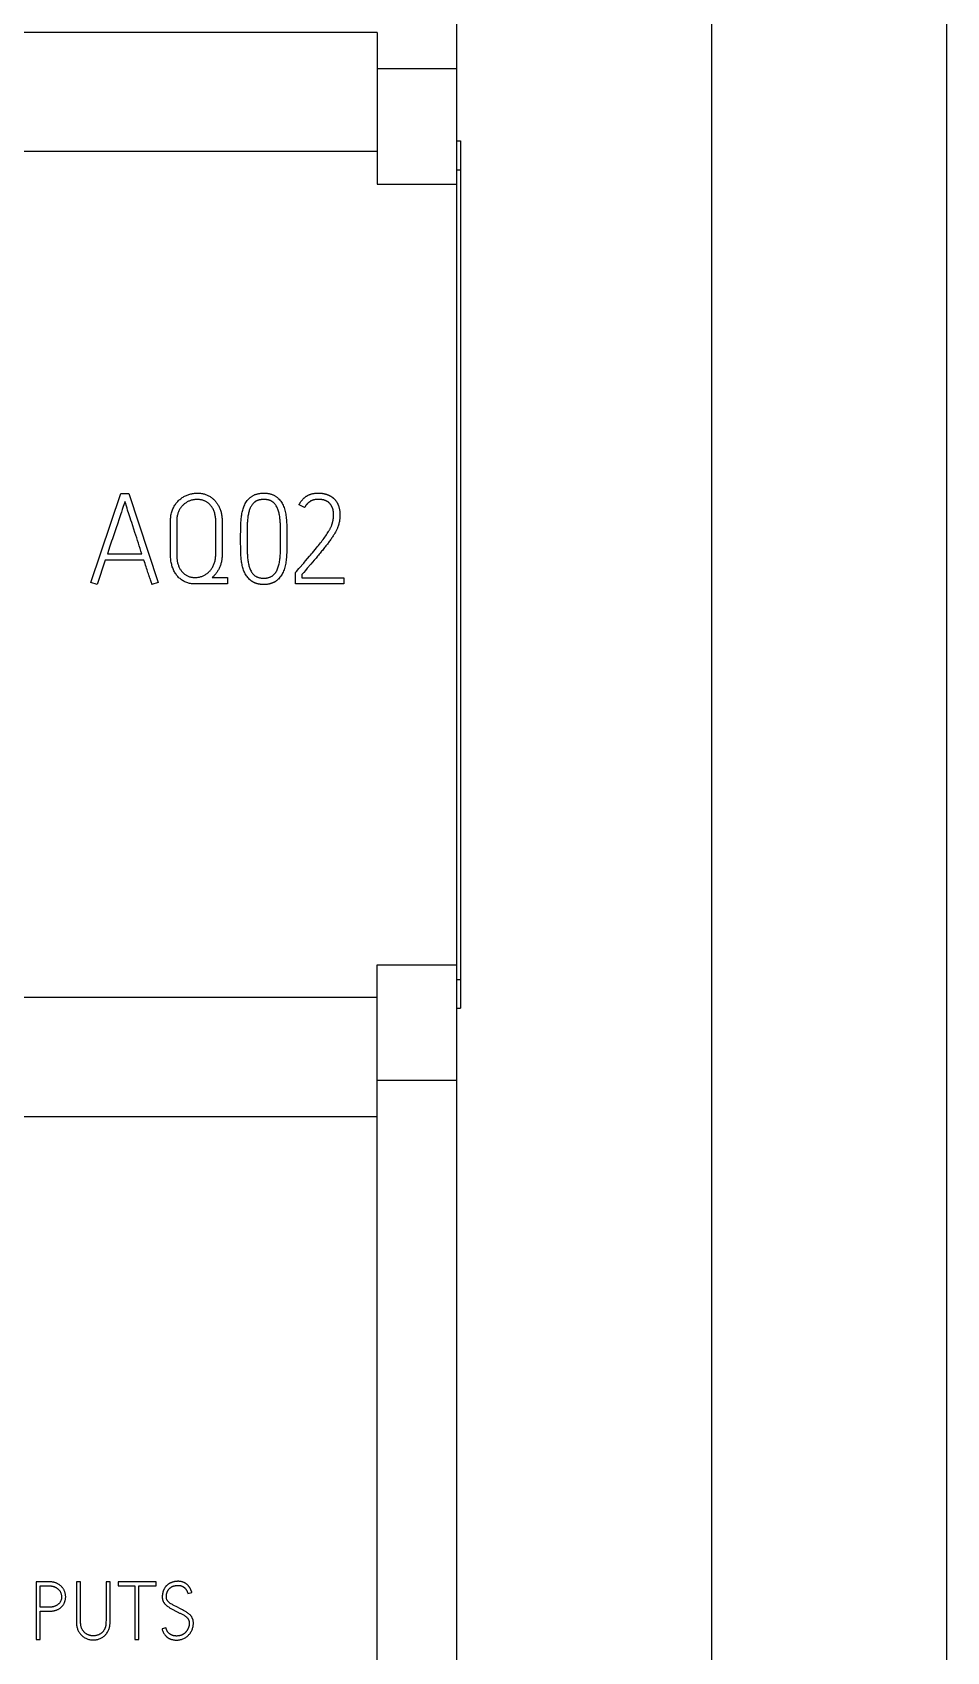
# Model space of a CAD drawing. Header units: inches. Extents: x 9000 to 22395, y 8106 to 17135.
# Drawn here: x 10574.7 to 10630.9, y 8339.9 to 8439.4 of the extents above; entities that cross this region are included whole.
import ezdxf

# ---------------------------------------------------------------- set-up
doc = ezdxf.new("R2010")
doc.units = ezdxf.units.IN
doc.header["$MEASUREMENT"] = 0
doc.layers.add('20000_FRONT_O', color=7, linetype='Continuous')
doc.layers.add('20500_FRONT_O_LABELING', color=7, linetype='Continuous')

msp = doc.modelspace()

# ---------------------------------------------------------------- linework, layer by layer
for p, q in [((10630.894, 8637.483), (10630.894, 8105.624)), ((10616.429, 8628.529), (10616.429, 8114.578))]:
    msp.add_line(p, q)
at = {"layer": '20000_FRONT_O', "linetype": 'Continuous'}
for p, q in [((10600.76, 8294.993), (10600.76, 8517.173)), ((10595.872, 8439.41), (10505.667, 8439.41)), ((10595.872, 8439.41), (10595.872, 8430.078)), ((10595.872, 8437.188), (10600.76, 8437.188)), ((10600.76, 8432.745), (10600.995, 8432.745)), ((10600.995, 8432.745), (10600.995, 8379.421)), ((10595.872, 8432.086), (10505.667, 8432.086)), ((10600.76, 8430.97), (10600.995, 8430.97)), ((10595.872, 8430.078), (10600.76, 8430.078)), ((10600.76, 8294.993), (10600.76, 8409.993)), ((10595.872, 8372.756), (10595.872, 8382.087)), ((10595.872, 8382.087), (10600.76, 8382.087)), ((10600.76, 8381.196), (10600.995, 8381.196)), ((10595.872, 8380.079), (10505.667, 8380.079)), ((10600.76, 8379.421), (10600.995, 8379.421)), ((10600.76, 8374.978), (10595.872, 8374.978)), ((10505.667, 8372.756), (10595.872, 8372.756)), ((10595.872, 8298.787), (10595.872, 8372.755))]:
    msp.add_line(p, q, dxfattribs=at)
at = {"layer": '20500_FRONT_O_LABELING', "linetype": 'Continuous'}
for p, q in [((10578.265, 8405.588), (10580.105, 8411.066)), ((10580.105, 8411.066), (10580.599, 8411.066)), ((10580.319, 8410.472), (10580.251, 8410.265)), ((10580.353, 8410.573), (10580.319, 8410.472)), ((10580.381, 8410.485), (10580.353, 8410.573)), ((10580.443, 8410.291), (10580.381, 8410.485)), ((10580.599, 8411.066), (10582.394, 8405.588)), ((10591.407, 8410.195), (10591.061, 8410.372)), ((10579.975, 8409.442), (10579.906, 8409.241)), ((10580.018, 8409.57), (10579.975, 8409.442)), ((10580.06, 8409.692), (10580.018, 8409.57)), ((10580.099, 8409.809), (10580.06, 8409.692)), ((10580.136, 8409.921), (10580.099, 8409.809)), ((10580.189, 8410.078), (10580.136, 8409.921)), ((10580.251, 8410.265), (10580.189, 8410.078)), ((10580.595, 8409.816), (10580.521, 8410.047)), ((10580.635, 8409.691), (10580.595, 8409.816)), ((10580.677, 8409.56), (10580.635, 8409.691)), ((10580.721, 8409.423), (10580.677, 8409.56)), ((10580.768, 8409.28), (10580.721, 8409.423)), ((10579.686, 8408.59), (10579.581, 8408.28)), ((10579.786, 8408.888), (10579.686, 8408.59)), ((10579.906, 8409.241), (10579.786, 8408.888)), ((10580.968, 8408.67), (10580.768, 8409.28)), ((10583.542, 8409.302), (10583.542, 8407.275)), ((10579.426, 8407.816), (10579.274, 8407.36)), ((10579.274, 8407.36), (10581.393, 8407.36)), ((10579.143, 8406.967), (10578.635, 8405.465)), ((10581.524, 8406.967), (10579.143, 8406.967)), ((10581.557, 8406.86), (10581.524, 8406.967)), ((10581.59, 8406.757), (10581.557, 8406.86)), ((10581.622, 8406.656), (10581.59, 8406.757)), ((10581.653, 8406.558), (10581.622, 8406.656)), ((10581.683, 8406.463), (10581.653, 8406.558)), ((10581.713, 8406.371), (10581.683, 8406.463)), ((10581.743, 8406.282), (10581.713, 8406.371)), ((10590.898, 8406.267), (10591.054, 8406.445)), ((10591.054, 8406.445), (10591.078, 8406.473)), ((10591.078, 8406.473), (10591.128, 8406.531)), ((10591.128, 8406.531), (10591.29, 8406.718)), ((10591.582, 8407.058), (10591.704, 8407.201)), ((10578.635, 8405.465), (10578.265, 8405.588)), ((10581.771, 8406.197), (10581.743, 8406.282)), ((10581.798, 8406.116), (10581.771, 8406.197)), ((10581.824, 8406.039), (10581.798, 8406.116)), ((10581.918, 8405.766), (10581.896, 8405.831)), ((10581.94, 8405.703), (10581.918, 8405.766)), ((10581.961, 8405.641), (10581.94, 8405.703)), ((10581.98, 8405.581), (10581.961, 8405.641)), ((10581.999, 8405.522), (10581.98, 8405.581)), ((10582.017, 8405.465), (10581.999, 8405.522)), ((10582.394, 8405.588), (10582.017, 8405.465)), ((10585.714, 8405.896), (10586.67, 8405.896)), ((10586.67, 8405.896), (10586.67, 8405.504)), ((10590.852, 8406.212), (10590.898, 8406.267)), ((10590.852, 8405.504), (10590.852, 8406.212)), ((10593.811, 8405.504), (10590.852, 8405.504)), ((10591.238, 8406.074), (10591.238, 8405.889)), ((10591.238, 8405.889), (10593.811, 8405.889)), ((10593.811, 8405.889), (10593.811, 8405.504)), ((10574.884, 8344.16), (10574.884, 8340.605)), ((10575.411, 8344.16), (10574.884, 8344.16)), ((10575.135, 8342.602), (10575.135, 8343.908)), ((10575.135, 8343.908), (10575.702, 8343.908)), ((10577.625, 8344.165), (10577.374, 8344.165)), ((10577.625, 8341.9), (10577.625, 8344.165)), ((10579.44, 8344.165), (10579.189, 8344.165)), ((10579.44, 8341.877), (10579.44, 8344.165)), ((10579.943, 8344.155), (10579.943, 8343.903)), ((10582.265, 8344.155), (10579.943, 8344.155)), ((10579.943, 8343.903), (10580.958, 8343.903)), ((10580.958, 8343.903), (10580.958, 8340.605)), ((10581.209, 8340.605), (10581.209, 8343.903)), ((10581.209, 8343.903), (10582.265, 8343.903)), ((10582.265, 8343.903), (10582.265, 8344.155)), ((10584.227, 8343.44), (10584.469, 8343.509)), ((10575.465, 8342.602), (10575.135, 8342.602)), ((10575.135, 8340.605), (10575.135, 8342.351)), ((10575.135, 8342.351), (10575.694, 8342.351)), ((10583.722, 8342.522), (10583.587, 8342.593)), ((10582.876, 8341.329), (10582.635, 8341.261)), ((10574.884, 8340.605), (10575.135, 8340.605)), ((10580.958, 8340.605), (10581.209, 8340.605))]:
    msp.add_line(p, q, dxfattribs=at)
for points in [[(10583.157, 8407.275), (10583.157, 8409.288), (10583.158, 8409.442), (10583.161, 8409.518), (10583.167, 8409.591), (10583.175, 8409.663), (10583.186, 8409.734), (10583.199, 8409.802), (10583.215, 8409.869), (10583.233, 8409.935), (10583.253, 8409.998), (10583.277, 8410.06), (10583.302, 8410.12), (10583.33, 8410.179), (10583.359, 8410.235), (10583.389, 8410.29), (10583.422, 8410.343), (10583.456, 8410.394), (10583.491, 8410.443), (10583.528, 8410.491), (10583.567, 8410.537), (10583.607, 8410.581), (10583.649, 8410.623), (10583.692, 8410.664), (10583.737, 8410.702), (10583.783, 8410.739), (10583.829, 8410.774), (10583.877, 8410.808), (10583.925, 8410.839), (10583.975, 8410.869), (10584.026, 8410.896), (10584.077, 8410.922), (10584.13, 8410.947), (10584.184, 8410.969), (10584.238, 8410.99), (10584.293, 8411.008), (10584.348, 8411.025), (10584.403, 8411.04), (10584.458, 8411.053), (10584.513, 8411.063), (10584.569, 8411.072), (10584.624, 8411.079), (10584.68, 8411.084), (10584.736, 8411.088), (10584.792, 8411.089), (10584.848, 8411.088), (10584.903, 8411.085), (10584.957, 8411.081), (10585.011, 8411.075), (10585.064, 8411.067), (10585.116, 8411.058), (10585.167, 8411.047), (10585.217, 8411.034), (10585.267, 8411.019), (10585.315, 8411.002), (10585.363, 8410.984), (10585.41, 8410.964), (10585.457, 8410.943), (10585.502, 8410.92), (10585.546, 8410.895), (10585.589, 8410.87), (10585.631, 8410.843), (10585.672, 8410.814), (10585.712, 8410.784), (10585.751, 8410.753), (10585.789, 8410.72), (10585.826, 8410.686), (10585.861, 8410.651), (10585.896, 8410.614), (10585.929, 8410.576), (10585.961, 8410.537), (10585.992, 8410.497), (10586.022, 8410.455), (10586.05, 8410.413), (10586.077, 8410.369), (10586.103, 8410.324), (10586.128, 8410.278), (10586.151, 8410.231), (10586.173, 8410.183), (10586.194, 8410.133), (10586.213, 8410.082), (10586.231, 8410.03), (10586.248, 8409.978), (10586.263, 8409.924), (10586.277, 8409.869), (10586.289, 8409.813), (10586.299, 8409.757), (10586.308, 8409.699), (10586.316, 8409.641), (10586.322, 8409.582), (10586.326, 8409.521), (10586.329, 8409.46), (10586.33, 8409.398)], [(10585.626, 8410.33), (10585.6, 8410.359), (10585.573, 8410.387), (10585.546, 8410.413), (10585.517, 8410.439), (10585.487, 8410.463), (10585.457, 8410.487), (10585.426, 8410.509), (10585.394, 8410.53), (10585.361, 8410.55), (10585.327, 8410.569), (10585.292, 8410.587), (10585.257, 8410.603), (10585.22, 8410.619), (10585.183, 8410.633), (10585.145, 8410.645), (10585.107, 8410.656), (10585.068, 8410.666), (10585.029, 8410.675), (10584.988, 8410.682), (10584.948, 8410.687), (10584.906, 8410.691), (10584.864, 8410.694), (10584.822, 8410.696), (10584.779, 8410.696), (10584.736, 8410.694), (10584.693, 8410.692), (10584.65, 8410.687), (10584.607, 8410.681), (10584.564, 8410.674), (10584.522, 8410.666), (10584.479, 8410.655), (10584.437, 8410.644), (10584.394, 8410.631), (10584.352, 8410.616), (10584.31, 8410.6), (10584.269, 8410.583), (10584.229, 8410.564), (10584.189, 8410.544), (10584.151, 8410.522), (10584.113, 8410.499), (10584.077, 8410.475), (10584.041, 8410.449), (10584.006, 8410.422), (10583.971, 8410.394), (10583.938, 8410.364), (10583.906, 8410.333), (10583.874, 8410.3), (10583.844, 8410.266), (10583.815, 8410.231), (10583.788, 8410.194), (10583.761, 8410.155), (10583.736, 8410.115), (10583.712, 8410.074), (10583.689, 8410.032), (10583.668, 8409.988), (10583.647, 8409.943), (10583.629, 8409.896), (10583.612, 8409.849), (10583.597, 8409.8), (10583.583, 8409.75), (10583.572, 8409.698), (10583.562, 8409.645), (10583.555, 8409.591), (10583.549, 8409.536), (10583.544, 8409.479), (10583.542, 8409.421), (10583.542, 8409.302)], [(10587.69, 8410.303), (10587.721, 8410.373), (10587.755, 8410.441), (10587.793, 8410.506), (10587.834, 8410.569), (10587.879, 8410.63), (10587.927, 8410.688), (10587.979, 8410.743), (10588.006, 8410.77), (10588.034, 8410.796), (10588.062, 8410.82), (10588.092, 8410.844), (10588.122, 8410.866), (10588.152, 8410.888), (10588.184, 8410.908), (10588.216, 8410.927), (10588.249, 8410.945), (10588.283, 8410.962), (10588.317, 8410.978), (10588.352, 8410.993), (10588.388, 8411.007), (10588.425, 8411.019), (10588.462, 8411.031), (10588.5, 8411.042), (10588.539, 8411.051), (10588.579, 8411.059), (10588.619, 8411.067), (10588.66, 8411.073), (10588.702, 8411.078), (10588.744, 8411.082), (10588.787, 8411.086), (10588.831, 8411.088), (10588.921, 8411.089), (10588.966, 8411.087), (10589.009, 8411.085), (10589.052, 8411.082), (10589.095, 8411.078), (10589.136, 8411.072), (10589.177, 8411.066), (10589.217, 8411.058), (10589.257, 8411.049), (10589.295, 8411.04), (10589.333, 8411.029), (10589.37, 8411.017), (10589.407, 8411.004), (10589.443, 8410.99), (10589.478, 8410.975), (10589.512, 8410.959), (10589.545, 8410.942), (10589.578, 8410.924), (10589.61, 8410.905), (10589.642, 8410.884), (10589.672, 8410.863), (10589.702, 8410.84), (10589.731, 8410.817), (10589.76, 8410.792), (10589.787, 8410.766), (10589.84, 8410.712), (10589.89, 8410.656), (10589.936, 8410.597), (10589.979, 8410.535), (10590.018, 8410.471), (10590.054, 8410.405), (10590.086, 8410.337), (10590.115, 8410.266), (10590.142, 8410.193), (10590.166, 8410.119), (10590.188, 8410.042), (10590.208, 8409.964), (10590.226, 8409.883), (10590.241, 8409.8), (10590.254, 8409.716), (10590.266, 8409.629), (10590.276, 8409.54), (10590.285, 8409.45), (10590.292, 8409.358), (10590.298, 8409.264), (10590.302, 8409.168), (10590.305, 8409.07), (10590.307, 8408.97), (10590.308, 8408.869), (10590.31, 8408.767), (10590.311, 8408.662), (10590.312, 8408.557), (10590.312, 8408.45), (10590.313, 8408.341), (10590.313, 8408.231), (10590.313, 8408.122), (10590.312, 8408.015), (10590.312, 8407.909), (10590.311, 8407.805), (10590.309, 8407.703), (10590.308, 8407.602), (10590.306, 8407.503), (10590.303, 8407.406), (10590.299, 8407.31), (10590.293, 8407.216), (10590.286, 8407.124), (10590.277, 8407.033), (10590.267, 8406.944), (10590.254, 8406.857), (10590.24, 8406.772), (10590.224, 8406.689), (10590.206, 8406.608), (10590.186, 8406.529), (10590.163, 8406.452), (10590.138, 8406.378), (10590.111, 8406.305), (10590.082, 8406.234), (10590.05, 8406.166), (10590.014, 8406.1), (10589.976, 8406.036), (10589.934, 8405.974), (10589.889, 8405.915), (10589.841, 8405.858), (10589.789, 8405.804)], [(10588.263, 8410.473), (10588.228, 8410.435), (10588.195, 8410.397), (10588.164, 8410.356), (10588.135, 8410.314), (10588.108, 8410.27), (10588.083, 8410.224), (10588.059, 8410.177), (10588.038, 8410.127), (10588.019, 8410.076), (10588.001, 8410.023), (10587.985, 8409.969), (10587.969, 8409.912), (10587.955, 8409.854), (10587.943, 8409.794), (10587.931, 8409.733), (10587.921, 8409.669), (10587.912, 8409.604), (10587.904, 8409.538), (10587.897, 8409.47), (10587.891, 8409.401), (10587.885, 8409.33), (10587.88, 8409.259), (10587.877, 8409.186), (10587.874, 8409.111), (10587.871, 8409.036), (10587.87, 8408.959), (10587.868, 8408.881), (10587.867, 8408.801), (10587.866, 8408.72), (10587.865, 8408.638), (10587.864, 8408.555), (10587.863, 8408.47), (10587.863, 8408.384), (10587.863, 8408.209)], [(10588.037, 8406.452), (10588.059, 8406.394), (10588.083, 8406.34), (10588.111, 8406.287), (10588.141, 8406.237), (10588.173, 8406.189), (10588.208, 8406.144), (10588.245, 8406.101), (10588.285, 8406.06), (10588.306, 8406.041), (10588.328, 8406.023), (10588.351, 8406.006), (10588.375, 8405.99), (10588.4, 8405.974), (10588.425, 8405.96), (10588.451, 8405.947), (10588.478, 8405.934), (10588.506, 8405.923), (10588.535, 8405.912), (10588.565, 8405.902), (10588.595, 8405.894), (10588.627, 8405.886), (10588.659, 8405.879), (10588.692, 8405.873), (10588.726, 8405.868), (10588.76, 8405.864), (10588.796, 8405.861), (10588.832, 8405.859), (10588.869, 8405.858), (10588.907, 8405.858), (10588.945, 8405.859), (10588.981, 8405.861), (10589.017, 8405.863), (10589.052, 8405.867), (10589.086, 8405.872), (10589.12, 8405.878), (10589.152, 8405.884), (10589.184, 8405.892), (10589.214, 8405.901), (10589.244, 8405.91), (10589.273, 8405.921), (10589.302, 8405.932), (10589.329, 8405.945), (10589.356, 8405.958), (10589.381, 8405.973), (10589.406, 8405.988), (10589.43, 8406.005), (10589.453, 8406.022), (10589.476, 8406.04), (10589.497, 8406.059), (10589.518, 8406.08), (10589.557, 8406.122), (10589.594, 8406.167), (10589.628, 8406.215), (10589.661, 8406.265), (10589.69, 8406.317), (10589.717, 8406.372), (10589.742, 8406.429), (10589.764, 8406.489), (10589.785, 8406.55), (10589.804, 8406.614), (10589.822, 8406.68), (10589.837, 8406.747), (10589.852, 8406.817), (10589.864, 8406.888), (10589.875, 8406.962), (10589.885, 8407.037), (10589.894, 8407.114), (10589.901, 8407.193), (10589.907, 8407.273), (10589.913, 8407.355), (10589.917, 8407.439), (10589.919, 8407.524), (10589.921, 8407.61), (10589.923, 8407.698), (10589.924, 8407.787), (10589.926, 8407.877), (10589.927, 8407.968), (10589.927, 8408.06), (10589.928, 8408.153), (10589.928, 8408.247), (10589.928, 8408.342), (10589.928, 8408.435), (10589.927, 8408.527), (10589.927, 8408.618), (10589.926, 8408.707), (10589.925, 8408.794), (10589.923, 8408.88), (10589.921, 8408.965), (10589.919, 8409.048), (10589.916, 8409.129), (10589.912, 8409.209), (10589.908, 8409.287), (10589.902, 8409.364), (10589.896, 8409.439), (10589.889, 8409.513), (10589.881, 8409.586), (10589.872, 8409.656), (10589.861, 8409.725), (10589.849, 8409.792), (10589.835, 8409.857), (10589.819, 8409.919), (10589.801, 8409.98), (10589.782, 8410.038), (10589.762, 8410.095), (10589.739, 8410.149), (10589.715, 8410.201), (10589.688, 8410.252), (10589.66, 8410.3), (10589.63, 8410.346), (10589.598, 8410.39), (10589.563, 8410.432), (10589.527, 8410.473)], [(10589.527, 8410.473), (10589.517, 8410.483), (10589.506, 8410.493), (10589.496, 8410.502), (10589.485, 8410.512), (10589.474, 8410.521), (10589.462, 8410.53), (10589.451, 8410.539), (10589.439, 8410.547), (10589.427, 8410.555), (10589.415, 8410.563), (10589.403, 8410.571), (10589.39, 8410.579), (10589.377, 8410.586), (10589.364, 8410.593), (10589.351, 8410.6), (10589.338, 8410.607), (10589.325, 8410.613), (10589.311, 8410.619), (10589.297, 8410.625), (10589.283, 8410.631), (10589.269, 8410.636), (10589.254, 8410.641), (10589.24, 8410.646), (10589.225, 8410.651), (10589.21, 8410.655), (10589.194, 8410.66), (10589.179, 8410.664), (10589.163, 8410.667), (10589.147, 8410.671), (10589.131, 8410.674), (10589.115, 8410.677), (10589.099, 8410.68), (10589.082, 8410.683), (10589.065, 8410.685), (10589.048, 8410.687), (10589.031, 8410.689), (10589.014, 8410.691), (10588.996, 8410.692), (10588.979, 8410.694), (10588.961, 8410.694), (10588.942, 8410.695), (10588.924, 8410.696), (10588.906, 8410.696), (10588.887, 8410.696), (10588.868, 8410.696), (10588.85, 8410.695), (10588.832, 8410.695), (10588.814, 8410.694), (10588.796, 8410.693), (10588.779, 8410.691), (10588.761, 8410.69), (10588.744, 8410.688), (10588.727, 8410.686), (10588.711, 8410.684), (10588.694, 8410.681), (10588.678, 8410.678), (10588.662, 8410.675), (10588.646, 8410.672), (10588.63, 8410.669), (10588.615, 8410.665), (10588.6, 8410.662), (10588.584, 8410.657), (10588.57, 8410.653), (10588.555, 8410.649), (10588.54, 8410.644), (10588.526, 8410.639), (10588.512, 8410.634), (10588.498, 8410.628), (10588.485, 8410.623), (10588.471, 8410.617), (10588.458, 8410.611), (10588.445, 8410.604), (10588.432, 8410.598), (10588.419, 8410.591), (10588.407, 8410.584), (10588.395, 8410.577), (10588.383, 8410.569), (10588.371, 8410.562), (10588.359, 8410.554), (10588.348, 8410.546), (10588.337, 8410.537), (10588.325, 8410.529), (10588.315, 8410.52), (10588.304, 8410.511), (10588.294, 8410.502), (10588.283, 8410.492), (10588.273, 8410.482), (10588.263, 8410.473)], [(10591.061, 8410.372), (10591.076, 8410.401), (10591.092, 8410.43), (10591.108, 8410.458), (10591.124, 8410.485), (10591.141, 8410.512), (10591.158, 8410.538), (10591.175, 8410.564), (10591.193, 8410.589), (10591.211, 8410.613), (10591.23, 8410.637), (10591.249, 8410.66), (10591.268, 8410.683), (10591.288, 8410.705), (10591.308, 8410.726), (10591.329, 8410.747), (10591.35, 8410.767), (10591.371, 8410.787), (10591.393, 8410.805), (10591.415, 8410.824), (10591.437, 8410.841), (10591.46, 8410.858), (10591.483, 8410.875), (10591.507, 8410.891), (10591.531, 8410.906), (10591.556, 8410.921), (10591.58, 8410.935), (10591.606, 8410.948), (10591.631, 8410.961), (10591.657, 8410.973), (10591.683, 8410.985), (10591.71, 8410.996), (10591.737, 8411.006), (10591.765, 8411.016), (10591.793, 8411.025), (10591.821, 8411.033), (10591.85, 8411.041), (10591.879, 8411.049), (10591.908, 8411.055), (10591.938, 8411.061), (10591.968, 8411.067), (10591.999, 8411.072), (10592.03, 8411.076), (10592.061, 8411.08), (10592.093, 8411.083), (10592.125, 8411.085), (10592.158, 8411.087), (10592.191, 8411.088), (10592.224, 8411.089), (10592.257, 8411.089), (10592.29, 8411.088), (10592.323, 8411.087), (10592.355, 8411.086), (10592.386, 8411.084), (10592.417, 8411.081), (10592.447, 8411.078), (10592.476, 8411.075), (10592.505, 8411.071), (10592.534, 8411.066), (10592.562, 8411.061), (10592.589, 8411.056), (10592.616, 8411.05), (10592.642, 8411.044), (10592.667, 8411.037), (10592.693, 8411.03), (10592.717, 8411.023), (10592.742, 8411.015), (10592.766, 8411.008), (10592.789, 8411), (10592.812, 8410.991), (10592.834, 8410.983), (10592.856, 8410.974), (10592.878, 8410.965), (10592.899, 8410.956), (10592.92, 8410.947), (10592.94, 8410.937), (10592.96, 8410.927)], [(10593.018, 8410.372), (10593.006, 8410.387), (10592.995, 8410.402), (10592.983, 8410.417), (10592.971, 8410.431), (10592.958, 8410.445), (10592.945, 8410.458), (10592.932, 8410.472), (10592.918, 8410.484), (10592.904, 8410.497), (10592.89, 8410.509), (10592.875, 8410.521), (10592.861, 8410.532), (10592.845, 8410.543), (10592.83, 8410.553), (10592.814, 8410.564), (10592.798, 8410.574), (10592.781, 8410.583), (10592.764, 8410.592), (10592.747, 8410.601), (10592.729, 8410.609), (10592.712, 8410.618), (10592.693, 8410.625), (10592.675, 8410.633), (10592.656, 8410.64), (10592.637, 8410.646), (10592.617, 8410.653), (10592.597, 8410.658), (10592.577, 8410.664), (10592.557, 8410.669), (10592.536, 8410.674), (10592.515, 8410.678), (10592.493, 8410.683), (10592.472, 8410.686), (10592.449, 8410.69), (10592.427, 8410.693), (10592.404, 8410.695), (10592.381, 8410.698), (10592.358, 8410.7), (10592.334, 8410.701), (10592.31, 8410.702), (10592.285, 8410.703), (10592.261, 8410.704), (10592.236, 8410.704), (10592.211, 8410.704), (10592.186, 8410.703), (10592.161, 8410.701), (10592.137, 8410.7), (10592.114, 8410.697), (10592.09, 8410.694), (10592.067, 8410.691), (10592.044, 8410.687), (10592.021, 8410.683), (10591.999, 8410.678), (10591.977, 8410.673), (10591.955, 8410.667), (10591.934, 8410.661), (10591.913, 8410.654), (10591.892, 8410.647), (10591.871, 8410.639), (10591.851, 8410.631), (10591.831, 8410.622), (10591.812, 8410.612), (10591.792, 8410.603), (10591.773, 8410.592), (10591.755, 8410.582), (10591.736, 8410.57), (10591.718, 8410.558), (10591.7, 8410.546), (10591.683, 8410.533), (10591.666, 8410.52), (10591.649, 8410.506), (10591.632, 8410.492), (10591.616, 8410.477), (10591.6, 8410.462), (10591.584, 8410.446), (10591.569, 8410.43), (10591.554, 8410.413), (10591.539, 8410.396), (10591.524, 8410.378), (10591.51, 8410.359), (10591.496, 8410.341), (10591.483, 8410.321), (10591.469, 8410.302), (10591.456, 8410.281), (10591.444, 8410.26), (10591.431, 8410.239), (10591.419, 8410.217), (10591.407, 8410.195)], [(10592.96, 8410.927), (10592.971, 8410.921), (10592.982, 8410.916), (10592.993, 8410.91), (10593.004, 8410.904), (10593.014, 8410.898), (10593.025, 8410.891), (10593.035, 8410.885), (10593.045, 8410.879), (10593.055, 8410.872), (10593.065, 8410.866), (10593.074, 8410.86), (10593.084, 8410.853), (10593.093, 8410.846), (10593.102, 8410.84), (10593.112, 8410.833), (10593.12, 8410.826), (10593.129, 8410.819), (10593.138, 8410.812), (10593.147, 8410.805), (10593.155, 8410.798), (10593.163, 8410.791), (10593.171, 8410.784), (10593.179, 8410.777), (10593.187, 8410.769)], [(10593.079, 8409.132), (10593.086, 8409.151), (10593.092, 8409.171), (10593.099, 8409.192), (10593.105, 8409.212), (10593.111, 8409.233), (10593.117, 8409.254), (10593.123, 8409.276), (10593.129, 8409.297), (10593.134, 8409.32), (10593.139, 8409.342), (10593.144, 8409.365), (10593.149, 8409.388), (10593.154, 8409.412), (10593.159, 8409.436), (10593.163, 8409.46), (10593.167, 8409.484), (10593.17, 8409.508), (10593.173, 8409.532), (10593.176, 8409.557), (10593.179, 8409.581), (10593.181, 8409.606), (10593.183, 8409.631), (10593.184, 8409.656), (10593.186, 8409.681), (10593.186, 8409.706), (10593.187, 8409.731), (10593.187, 8409.756), (10593.187, 8409.781), (10593.186, 8409.806), (10593.185, 8409.831), (10593.184, 8409.856), (10593.182, 8409.88), (10593.18, 8409.905), (10593.177, 8409.929), (10593.174, 8409.954), (10593.17, 8409.978), (10593.166, 8410.002), (10593.161, 8410.026), (10593.157, 8410.049), (10593.151, 8410.073), (10593.145, 8410.096), (10593.139, 8410.12), (10593.132, 8410.142), (10593.124, 8410.165), (10593.116, 8410.187), (10593.108, 8410.209), (10593.098, 8410.23), (10593.089, 8410.251), (10593.078, 8410.272), (10593.067, 8410.293), (10593.056, 8410.313), (10593.044, 8410.333), (10593.031, 8410.353), (10593.018, 8410.372)], [(10593.187, 8410.769), (10593.211, 8410.746), (10593.234, 8410.722), (10593.256, 8410.699), (10593.276, 8410.676), (10593.296, 8410.653), (10593.314, 8410.63), (10593.332, 8410.608), (10593.348, 8410.585), (10593.363, 8410.562), (10593.378, 8410.539), (10593.393, 8410.516), (10593.406, 8410.493), (10593.42, 8410.469), (10593.432, 8410.445), (10593.444, 8410.42), (10593.456, 8410.396), (10593.466, 8410.371), (10593.477, 8410.346), (10593.486, 8410.32), (10593.495, 8410.295), (10593.504, 8410.269), (10593.512, 8410.243), (10593.519, 8410.217), (10593.526, 8410.19), (10593.532, 8410.164), (10593.538, 8410.137), (10593.544, 8410.11), (10593.549, 8410.083), (10593.554, 8410.057), (10593.558, 8410.03), (10593.562, 8410.003), (10593.566, 8409.976), (10593.569, 8409.949), (10593.572, 8409.923), (10593.574, 8409.896), (10593.576, 8409.869), (10593.577, 8409.842), (10593.579, 8409.815), (10593.579, 8409.788), (10593.58, 8409.761), (10593.579, 8409.707), (10593.578, 8409.653), (10593.575, 8409.6), (10593.571, 8409.546), (10593.565, 8409.493), (10593.559, 8409.44), (10593.551, 8409.388), (10593.541, 8409.336), (10593.531, 8409.284), (10593.519, 8409.234), (10593.513, 8409.21), (10593.507, 8409.185), (10593.501, 8409.161), (10593.494, 8409.137), (10593.487, 8409.114), (10593.48, 8409.091), (10593.473, 8409.068), (10593.465, 8409.045), (10593.457, 8409.023), (10593.449, 8409.001)], [(10580.521, 8410.047), (10580.483, 8410.167), (10580.443, 8410.291)], [(10585.938, 8407.418), (10585.938, 8409.371), (10585.937, 8409.435), (10585.934, 8409.499), (10585.929, 8409.561), (10585.922, 8409.623), (10585.913, 8409.683), (10585.903, 8409.741), (10585.89, 8409.799), (10585.875, 8409.855), (10585.858, 8409.91), (10585.839, 8409.963), (10585.818, 8410.015), (10585.796, 8410.065), (10585.772, 8410.114), (10585.746, 8410.16), (10585.719, 8410.205), (10585.689, 8410.249), (10585.659, 8410.29), (10585.626, 8410.33)], [(10586.33, 8409.398), (10586.33, 8407.391), (10586.33, 8407.266), (10586.328, 8407.205), (10586.324, 8407.145), (10586.319, 8407.086), (10586.313, 8407.028), (10586.305, 8406.971), (10586.296, 8406.915), (10586.285, 8406.86), (10586.273, 8406.806), (10586.26, 8406.753), (10586.244, 8406.702), (10586.228, 8406.651), (10586.21, 8406.601), (10586.191, 8406.553), (10586.17, 8406.505), (10586.147, 8406.459), (10586.124, 8406.414), (10586.1, 8406.369), (10586.075, 8406.326), (10586.05, 8406.284), (10586.023, 8406.243), (10585.996, 8406.204), (10585.968, 8406.165), (10585.939, 8406.127), (10585.909, 8406.091), (10585.879, 8406.056), (10585.847, 8406.022), (10585.815, 8405.989), (10585.782, 8405.957), (10585.749, 8405.926), (10585.714, 8405.896)], [(10587.47, 8408.212), (10587.47, 8408.403), (10587.47, 8408.498), (10587.471, 8408.591), (10587.472, 8408.683), (10587.473, 8408.773), (10587.474, 8408.863), (10587.475, 8408.951), (10587.477, 8409.038), (10587.479, 8409.124), (10587.483, 8409.209), (10587.487, 8409.292), (10587.492, 8409.374), (10587.499, 8409.455), (10587.507, 8409.534), (10587.517, 8409.611), (10587.527, 8409.687), (10587.539, 8409.762), (10587.553, 8409.835), (10587.568, 8409.906), (10587.584, 8409.976), (10587.602, 8410.045), (10587.622, 8410.112), (10587.643, 8410.177), (10587.666, 8410.241), (10587.69, 8410.303)], [(10581.393, 8407.36), (10581.341, 8407.521), (10581.289, 8407.683), (10581.237, 8407.846), (10581.183, 8408.011), (10581.13, 8408.176), (10581.076, 8408.342), (10580.968, 8408.67)], [(10593.449, 8409.001), (10593.434, 8408.963), (10593.419, 8408.924), (10593.402, 8408.885), (10593.384, 8408.845), (10593.364, 8408.804), (10593.343, 8408.763), (10593.321, 8408.72), (10593.298, 8408.677), (10593.273, 8408.634), (10593.247, 8408.589), (10593.22, 8408.544), (10593.191, 8408.498), (10593.161, 8408.452), (10593.129, 8408.404), (10593.097, 8408.357), (10593.064, 8408.308), (10593.029, 8408.259), (10592.994, 8408.209), (10592.958, 8408.159), (10592.921, 8408.108), (10592.883, 8408.057), (10592.844, 8408.005), (10592.804, 8407.952), (10592.763, 8407.899), (10592.72, 8407.845), (10592.677, 8407.791), (10592.633, 8407.735), (10592.588, 8407.68), (10592.543, 8407.624), (10592.497, 8407.567), (10592.45, 8407.51), (10592.402, 8407.452), (10592.354, 8407.394), (10592.306, 8407.335), (10592.256, 8407.276), (10592.206, 8407.216), (10592.156, 8407.156), (10592.105, 8407.095), (10592.053, 8407.033), (10592.001, 8406.972), (10591.894, 8406.847), (10591.787, 8406.721), (10591.57, 8406.465)], [(10592.142, 8407.723), (10592.204, 8407.798), (10592.265, 8407.874), (10592.325, 8407.949), (10592.382, 8408.024), (10592.439, 8408.098), (10592.494, 8408.172), (10592.548, 8408.245), (10592.601, 8408.318), (10592.652, 8408.389), (10592.701, 8408.459), (10592.748, 8408.529), (10592.793, 8408.597), (10592.836, 8408.664), (10592.878, 8408.73), (10592.897, 8408.763), (10592.916, 8408.795), (10592.934, 8408.826), (10592.952, 8408.857), (10592.968, 8408.887), (10592.984, 8408.917), (10592.998, 8408.945), (10593.012, 8408.974), (10593.026, 8409.002), (10593.038, 8409.029), (10593.049, 8409.055), (10593.06, 8409.082), (10593.07, 8409.107), (10593.079, 8409.132)], [(10579.581, 8408.28), (10579.529, 8408.125), (10579.426, 8407.816)], [(10583.542, 8407.275), (10583.542, 8407.217), (10583.544, 8407.16), (10583.548, 8407.104), (10583.552, 8407.049), (10583.558, 8406.996), (10583.566, 8406.943), (10583.574, 8406.892), (10583.584, 8406.841), (10583.596, 8406.792), (10583.608, 8406.744), (10583.622, 8406.697), (10583.638, 8406.651), (10583.654, 8406.607), (10583.672, 8406.563), (10583.692, 8406.521), (10583.712, 8406.48), (10583.734, 8406.44), (10583.758, 8406.401), (10583.782, 8406.363), (10583.808, 8406.326), (10583.835, 8406.291), (10583.864, 8406.256), (10583.894, 8406.223), (10583.925, 8406.191), (10583.957, 8406.16), (10583.989, 8406.132), (10584.023, 8406.105), (10584.057, 8406.079), (10584.092, 8406.056), (10584.128, 8406.034), (10584.165, 8406.013), (10584.202, 8405.995), (10584.24, 8405.978), (10584.279, 8405.962), (10584.319, 8405.948), (10584.36, 8405.936), (10584.401, 8405.926), (10584.443, 8405.917), (10584.486, 8405.91), (10584.529, 8405.904), (10584.574, 8405.9), (10584.619, 8405.897), (10584.665, 8405.896), (10584.711, 8405.897), (10584.757, 8405.9), (10584.803, 8405.904), (10584.849, 8405.91), (10584.895, 8405.918), (10584.94, 8405.928), (10584.985, 8405.94), (10585.031, 8405.953), (10585.075, 8405.969), (10585.12, 8405.986), (10585.165, 8406.005), (10585.208, 8406.025), (10585.251, 8406.047), (10585.292, 8406.071), (10585.332, 8406.096), (10585.372, 8406.122), (10585.41, 8406.151), (10585.447, 8406.18), (10585.484, 8406.212), (10585.519, 8406.245), (10585.554, 8406.279), (10585.587, 8406.315), (10585.619, 8406.353), (10585.65, 8406.392), (10585.679, 8406.433), (10585.707, 8406.475), (10585.733, 8406.519), (10585.759, 8406.565), (10585.783, 8406.612), (10585.805, 8406.661), (10585.827, 8406.711), (10585.847, 8406.763), (10585.865, 8406.816), (10585.881, 8406.87), (10585.895, 8406.926), (10585.907, 8406.983), (10585.917, 8407.041), (10585.925, 8407.101), (10585.931, 8407.162), (10585.935, 8407.224), (10585.937, 8407.288), (10585.938, 8407.418)], [(10587.994, 8405.804), (10587.947, 8405.851), (10587.903, 8405.901), (10587.861, 8405.952), (10587.823, 8406.005), (10587.787, 8406.059), (10587.754, 8406.116), (10587.724, 8406.174), (10587.697, 8406.234), (10587.672, 8406.296), (10587.649, 8406.359), (10587.628, 8406.424), (10587.608, 8406.49), (10587.589, 8406.558), (10587.572, 8406.627), (10587.557, 8406.698), (10587.543, 8406.771), (10587.53, 8406.845), (10587.519, 8406.921), (10587.509, 8406.998), (10587.501, 8407.076), (10587.494, 8407.156), (10587.488, 8407.237), (10587.483, 8407.319), (10587.48, 8407.403), (10587.478, 8407.487), (10587.476, 8407.574), (10587.475, 8407.661), (10587.473, 8407.75), (10587.472, 8407.84), (10587.471, 8407.931), (10587.471, 8408.023), (10587.47, 8408.117), (10587.47, 8408.212)], [(10587.863, 8408.209), (10587.863, 8408.122), (10587.863, 8408.036), (10587.864, 8407.951), (10587.865, 8407.867), (10587.866, 8407.784), (10587.867, 8407.702), (10587.869, 8407.621), (10587.871, 8407.54), (10587.874, 8407.461), (10587.877, 8407.383), (10587.882, 8407.307), (10587.887, 8407.232), (10587.893, 8407.158), (10587.9, 8407.086), (10587.909, 8407.015), (10587.918, 8406.946), (10587.928, 8406.878), (10587.94, 8406.812), (10587.953, 8406.748), (10587.967, 8406.685), (10587.982, 8406.624), (10587.999, 8406.565), (10588.017, 8406.507), (10588.037, 8406.452)], [(10591.704, 8407.201), (10591.766, 8407.274), (10591.828, 8407.347), (10591.89, 8407.421), (10592.142, 8407.723)], [(10586.67, 8405.504), (10584.652, 8405.504), (10584.585, 8405.506), (10584.52, 8405.51), (10584.456, 8405.517), (10584.393, 8405.526), (10584.332, 8405.538), (10584.271, 8405.552), (10584.212, 8405.569), (10584.154, 8405.589), (10584.097, 8405.611), (10584.042, 8405.635), (10583.988, 8405.662), (10583.935, 8405.691), (10583.884, 8405.722), (10583.835, 8405.755), (10583.787, 8405.791), (10583.741, 8405.828), (10583.696, 8405.867), (10583.653, 8405.909), (10583.612, 8405.952), (10583.572, 8405.998), (10583.534, 8406.046), (10583.498, 8406.095), (10583.463, 8406.147), (10583.43, 8406.2), (10583.399, 8406.255), (10583.369, 8406.312), (10583.341, 8406.371), (10583.315, 8406.431), (10583.291, 8406.494), (10583.268, 8406.558), (10583.247, 8406.624), (10583.228, 8406.691), (10583.211, 8406.759), (10583.197, 8406.829), (10583.185, 8406.9), (10583.175, 8406.973), (10583.167, 8407.046), (10583.161, 8407.122), (10583.158, 8407.198), (10583.157, 8407.275)], [(10591.57, 8406.465), (10591.46, 8406.336), (10591.35, 8406.205), (10591.238, 8406.074)], [(10591.29, 8406.718), (10591.347, 8406.784), (10591.405, 8406.851), (10591.463, 8406.919), (10591.582, 8407.058)], [(10581.861, 8405.931), (10581.849, 8405.966), (10581.836, 8406.002), (10581.824, 8406.039)], [(10581.896, 8405.831), (10581.885, 8405.864), (10581.861, 8405.931)], [(10589.789, 8405.804), (10589.774, 8405.789), (10589.758, 8405.774), (10589.742, 8405.759), (10589.726, 8405.745), (10589.71, 8405.731), (10589.694, 8405.717), (10589.677, 8405.704), (10589.66, 8405.691), (10589.643, 8405.679), (10589.625, 8405.667), (10589.607, 8405.655), (10589.589, 8405.643), (10589.571, 8405.632), (10589.553, 8405.622), (10589.534, 8405.611), (10589.515, 8405.601), (10589.496, 8405.592), (10589.477, 8405.582), (10589.457, 8405.573), (10589.437, 8405.565), (10589.417, 8405.557), (10589.396, 8405.549), (10589.376, 8405.541), (10589.355, 8405.534), (10589.334, 8405.527), (10589.312, 8405.521), (10589.291, 8405.515), (10589.269, 8405.509), (10589.247, 8405.504), (10589.225, 8405.499), (10589.202, 8405.494), (10589.179, 8405.49), (10589.156, 8405.486), (10589.133, 8405.482), (10589.109, 8405.479), (10589.086, 8405.476), (10589.062, 8405.473), (10589.037, 8405.471), (10589.013, 8405.469), (10588.988, 8405.468), (10588.963, 8405.467), (10588.938, 8405.466), (10588.913, 8405.465), (10588.887, 8405.465), (10588.861, 8405.466), (10588.836, 8405.466), (10588.811, 8405.467), (10588.786, 8405.469), (10588.762, 8405.47), (10588.737, 8405.472), (10588.713, 8405.475), (10588.689, 8405.477), (10588.666, 8405.48), (10588.643, 8405.484), (10588.619, 8405.487), (10588.597, 8405.492), (10588.574, 8405.496), (10588.552, 8405.501), (10588.53, 8405.506), (10588.508, 8405.511), (10588.486, 8405.517), (10588.465, 8405.523), (10588.443, 8405.53), (10588.423, 8405.537), (10588.402, 8405.544), (10588.382, 8405.551), (10588.361, 8405.559), (10588.341, 8405.567), (10588.322, 8405.576), (10588.302, 8405.585), (10588.283, 8405.594), (10588.264, 8405.604), (10588.245, 8405.614), (10588.227, 8405.624), (10588.209, 8405.634), (10588.191, 8405.645), (10588.173, 8405.657), (10588.155, 8405.668), (10588.138, 8405.68), (10588.121, 8405.693), (10588.104, 8405.705), (10588.088, 8405.718), (10588.072, 8405.732), (10588.055, 8405.746), (10588.04, 8405.76), (10588.024, 8405.774), (10588.009, 8405.789), (10587.994, 8405.804)], [(10575.694, 8342.351), (10575.732, 8342.351), (10575.769, 8342.353), (10575.806, 8342.355), (10575.844, 8342.358), (10575.881, 8342.362), (10575.918, 8342.367), (10575.954, 8342.373), (10575.991, 8342.381), (10576.027, 8342.389), (10576.063, 8342.399), (10576.099, 8342.41), (10576.134, 8342.422), (10576.169, 8342.436), (10576.203, 8342.451), (10576.237, 8342.467), (10576.27, 8342.485), (10576.302, 8342.504), (10576.334, 8342.525), (10576.364, 8342.546), (10576.394, 8342.569), (10576.422, 8342.593), (10576.449, 8342.618), (10576.476, 8342.644), (10576.501, 8342.672), (10576.525, 8342.7), (10576.547, 8342.729), (10576.569, 8342.76), (10576.588, 8342.791), (10576.607, 8342.823), (10576.624, 8342.857), (10576.639, 8342.89), (10576.653, 8342.925), (10576.665, 8342.96), (10576.676, 8342.996), (10576.685, 8343.032), (10576.693, 8343.069), (10576.699, 8343.106), (10576.704, 8343.143), (10576.707, 8343.18), (10576.708, 8343.218), (10576.708, 8343.255), (10576.706, 8343.293), (10576.703, 8343.33), (10576.698, 8343.367), (10576.692, 8343.404), (10576.684, 8343.44), (10576.675, 8343.477), (10576.664, 8343.513), (10576.652, 8343.548), (10576.639, 8343.583), (10576.624, 8343.617), (10576.607, 8343.651), (10576.59, 8343.684), (10576.571, 8343.716), (10576.55, 8343.748), (10576.529, 8343.778), (10576.506, 8343.808), (10576.482, 8343.836), (10576.457, 8343.864), (10576.431, 8343.89), (10576.403, 8343.915), (10576.374, 8343.939), (10576.345, 8343.962), (10576.314, 8343.984), (10576.283, 8344.004), (10576.251, 8344.024), (10576.218, 8344.042), (10576.184, 8344.058), (10576.15, 8344.074), (10576.115, 8344.088), (10576.08, 8344.101), (10576.044, 8344.113), (10576.008, 8344.123), (10575.972, 8344.132), (10575.935, 8344.139), (10575.899, 8344.145), (10575.862, 8344.15), (10575.825, 8344.154), (10575.787, 8344.157), (10575.75, 8344.159), (10575.712, 8344.16), (10575.637, 8344.161), (10575.562, 8344.161), (10575.486, 8344.16), (10575.411, 8344.16)], [(10575.702, 8343.908), (10575.73, 8343.908), (10575.758, 8343.907), (10575.785, 8343.905), (10575.813, 8343.903), (10575.84, 8343.899), (10575.867, 8343.895), (10575.894, 8343.89), (10575.921, 8343.884), (10575.948, 8343.878), (10575.974, 8343.87), (10576, 8343.861), (10576.025, 8343.851), (10576.051, 8343.84), (10576.075, 8343.829), (10576.1, 8343.816), (10576.124, 8343.803), (10576.147, 8343.788), (10576.17, 8343.773), (10576.193, 8343.757), (10576.214, 8343.74), (10576.235, 8343.723), (10576.256, 8343.705), (10576.275, 8343.685), (10576.294, 8343.665), (10576.312, 8343.645), (10576.329, 8343.623), (10576.345, 8343.601), (10576.36, 8343.578), (10576.373, 8343.554), (10576.386, 8343.53), (10576.398, 8343.505), (10576.409, 8343.48), (10576.418, 8343.455), (10576.427, 8343.428), (10576.435, 8343.402), (10576.441, 8343.375), (10576.446, 8343.348), (10576.45, 8343.321), (10576.454, 8343.294), (10576.456, 8343.266), (10576.456, 8343.239), (10576.456, 8343.211), (10576.455, 8343.184), (10576.452, 8343.156), (10576.448, 8343.129), (10576.443, 8343.102), (10576.437, 8343.075), (10576.43, 8343.049), (10576.421, 8343.023), (10576.411, 8342.997), (10576.4, 8342.972), (10576.388, 8342.947), (10576.375, 8342.923), (10576.36, 8342.9), (10576.344, 8342.877), (10576.327, 8342.856), (10576.309, 8342.835), (10576.29, 8342.815), (10576.271, 8342.796), (10576.25, 8342.777), (10576.229, 8342.76), (10576.206, 8342.743), (10576.184, 8342.728), (10576.16, 8342.714), (10576.136, 8342.7), (10576.112, 8342.687), (10576.087, 8342.676), (10576.062, 8342.665), (10576.036, 8342.655), (10576.01, 8342.646), (10575.984, 8342.638), (10575.957, 8342.631), (10575.93, 8342.624), (10575.903, 8342.619), (10575.876, 8342.614), (10575.849, 8342.61), (10575.821, 8342.607), (10575.794, 8342.605), (10575.767, 8342.603), (10575.739, 8342.602), (10575.684, 8342.601), (10575.629, 8342.601)], [(10577.374, 8344.165), (10577.374, 8341.84), (10577.373, 8341.739), (10577.374, 8341.638), (10577.375, 8341.587), (10577.379, 8341.537), (10577.384, 8341.487), (10577.392, 8341.437), (10577.402, 8341.387), (10577.414, 8341.338), (10577.428, 8341.29), (10577.444, 8341.242), (10577.463, 8341.195), (10577.484, 8341.149), (10577.507, 8341.105), (10577.533, 8341.061), (10577.561, 8341.019), (10577.59, 8340.978), (10577.622, 8340.939), (10577.656, 8340.902), (10577.692, 8340.866), (10577.729, 8340.833), (10577.768, 8340.801), (10577.809, 8340.771), (10577.851, 8340.743), (10577.894, 8340.718), (10577.939, 8340.694), (10577.985, 8340.673), (10578.032, 8340.654), (10578.079, 8340.637), (10578.128, 8340.623), (10578.177, 8340.611), (10578.227, 8340.601), (10578.277, 8340.594), (10578.328, 8340.589), (10578.378, 8340.586), (10578.429, 8340.586), (10578.479, 8340.588), (10578.529, 8340.592), (10578.579, 8340.599), (10578.629, 8340.608), (10578.678, 8340.62), (10578.727, 8340.633), (10578.774, 8340.649), (10578.821, 8340.668), (10578.867, 8340.688), (10578.912, 8340.711), (10578.956, 8340.736), (10578.998, 8340.764), (10579.039, 8340.794), (10579.078, 8340.825), (10579.116, 8340.859), (10579.152, 8340.895), (10579.186, 8340.932), (10579.218, 8340.971), (10579.249, 8341.012), (10579.277, 8341.054), (10579.303, 8341.098), (10579.326, 8341.142), (10579.347, 8341.188), (10579.366, 8341.235), (10579.383, 8341.283), (10579.398, 8341.331), (10579.41, 8341.38), (10579.42, 8341.429), (10579.428, 8341.479), (10579.434, 8341.529), (10579.438, 8341.578), (10579.44, 8341.628), (10579.441, 8341.678), (10579.44, 8341.877)], [(10579.189, 8344.165), (10579.189, 8341.911), (10579.189, 8341.799), (10579.188, 8341.686), (10579.187, 8341.63), (10579.184, 8341.573), (10579.178, 8341.518), (10579.175, 8341.49), (10579.17, 8341.463), (10579.165, 8341.435), (10579.159, 8341.408), (10579.151, 8341.381), (10579.143, 8341.354), (10579.134, 8341.328), (10579.123, 8341.302), (10579.112, 8341.276), (10579.1, 8341.251), (10579.087, 8341.226), (10579.073, 8341.202), (10579.058, 8341.178), (10579.042, 8341.155), (10579.025, 8341.132), (10579.008, 8341.11), (10578.99, 8341.088), (10578.971, 8341.068), (10578.951, 8341.048), (10578.931, 8341.029), (10578.91, 8341.011), (10578.888, 8340.993), (10578.865, 8340.977), (10578.842, 8340.961), (10578.818, 8340.946), (10578.794, 8340.932), (10578.769, 8340.919), (10578.743, 8340.907), (10578.717, 8340.896), (10578.691, 8340.886), (10578.664, 8340.877), (10578.637, 8340.869), (10578.61, 8340.862), (10578.582, 8340.855), (10578.555, 8340.85), (10578.527, 8340.845), (10578.499, 8340.842), (10578.471, 8340.839), (10578.443, 8340.837), (10578.415, 8340.837), (10578.387, 8340.837), (10578.359, 8340.838), (10578.331, 8340.84), (10578.303, 8340.843), (10578.275, 8340.847), (10578.247, 8340.852), (10578.22, 8340.858), (10578.192, 8340.865), (10578.165, 8340.872), (10578.139, 8340.881), (10578.112, 8340.89), (10578.086, 8340.901), (10578.06, 8340.912), (10578.035, 8340.925), (10578.01, 8340.938), (10577.986, 8340.952), (10577.962, 8340.967), (10577.939, 8340.983), (10577.916, 8341), (10577.895, 8341.018), (10577.874, 8341.037), (10577.854, 8341.056), (10577.834, 8341.077), (10577.816, 8341.098), (10577.798, 8341.119), (10577.781, 8341.142), (10577.765, 8341.164), (10577.749, 8341.188), (10577.735, 8341.212), (10577.721, 8341.237), (10577.708, 8341.262), (10577.696, 8341.288), (10577.685, 8341.314), (10577.675, 8341.34), (10577.666, 8341.367), (10577.658, 8341.394), (10577.652, 8341.421), (10577.646, 8341.449), (10577.641, 8341.476), (10577.637, 8341.504), (10577.631, 8341.56), (10577.627, 8341.616), (10577.626, 8341.673), (10577.625, 8341.786), (10577.625, 8341.9)], [(10584.469, 8343.509), (10584.461, 8343.534), (10584.453, 8343.558), (10584.445, 8343.582), (10584.436, 8343.606), (10584.426, 8343.63), (10584.416, 8343.654), (10584.406, 8343.677), (10584.395, 8343.7), (10584.384, 8343.723), (10584.372, 8343.746), (10584.359, 8343.768), (10584.346, 8343.79), (10584.332, 8343.812), (10584.318, 8343.833), (10584.303, 8343.854), (10584.288, 8343.875), (10584.272, 8343.895), (10584.255, 8343.915), (10584.238, 8343.934), (10584.22, 8343.953), (10584.201, 8343.971), (10584.182, 8343.989), (10584.163, 8344.006), (10584.143, 8344.022), (10584.123, 8344.038), (10584.102, 8344.053), (10584.08, 8344.067), (10584.058, 8344.081), (10584.036, 8344.094), (10584.013, 8344.106), (10583.99, 8344.117), (10583.967, 8344.127), (10583.943, 8344.137), (10583.919, 8344.146), (10583.894, 8344.153), (10583.869, 8344.161), (10583.844, 8344.167), (10583.819, 8344.172), (10583.794, 8344.177), (10583.768, 8344.181), (10583.743, 8344.184), (10583.717, 8344.187), (10583.691, 8344.188), (10583.666, 8344.189), (10583.64, 8344.189), (10583.614, 8344.189), (10583.589, 8344.189), (10583.563, 8344.187), (10583.537, 8344.186), (10583.512, 8344.184), (10583.486, 8344.181), (10583.46, 8344.178), (10583.435, 8344.174), (10583.41, 8344.17), (10583.384, 8344.165), (10583.359, 8344.16), (10583.334, 8344.154), (10583.309, 8344.147), (10583.285, 8344.14), (10583.26, 8344.132), (10583.236, 8344.124), (10583.212, 8344.115), (10583.188, 8344.105), (10583.165, 8344.095), (10583.141, 8344.084), (10583.118, 8344.073), (10583.096, 8344.06), (10583.073, 8344.048), (10583.051, 8344.034), (10583.03, 8344.02), (10583.009, 8344.005), (10582.988, 8343.989), (10582.968, 8343.973), (10582.948, 8343.956), (10582.929, 8343.939), (10582.911, 8343.921), (10582.893, 8343.902), (10582.876, 8343.883), (10582.859, 8343.863), (10582.843, 8343.843), (10582.828, 8343.822), (10582.813, 8343.801), (10582.799, 8343.78), (10582.785, 8343.758), (10582.773, 8343.735), (10582.76, 8343.713), (10582.749, 8343.69), (10582.738, 8343.667), (10582.727, 8343.643), (10582.718, 8343.619), (10582.709, 8343.595), (10582.701, 8343.571), (10582.693, 8343.546), (10582.686, 8343.521), (10582.68, 8343.496), (10582.674, 8343.471), (10582.669, 8343.446), (10582.664, 8343.42), (10582.66, 8343.395), (10582.657, 8343.369), (10582.655, 8343.344), (10582.652, 8343.318), (10582.651, 8343.292), (10582.65, 8343.267), (10582.65, 8343.241), (10582.65, 8343.215), (10582.651, 8343.189), (10582.653, 8343.163), (10582.655, 8343.137), (10582.659, 8343.112), (10582.663, 8343.086), (10582.669, 8343.061), (10582.675, 8343.036), (10582.683, 8343.011), (10582.692, 8342.987), (10582.702, 8342.963), (10582.713, 8342.94), (10582.726, 8342.918)], [(10583.497, 8342.639), (10583.406, 8342.685), (10583.361, 8342.708), (10583.316, 8342.732), (10583.272, 8342.756), (10583.228, 8342.781), (10583.184, 8342.808), (10583.142, 8342.836), (10583.101, 8342.866), (10583.081, 8342.882), (10583.061, 8342.899), (10583.043, 8342.916), (10583.025, 8342.934), (10583.007, 8342.952), (10582.991, 8342.972), (10582.975, 8342.992), (10582.961, 8343.013), (10582.948, 8343.035), (10582.936, 8343.058), (10582.926, 8343.082), (10582.918, 8343.106), (10582.912, 8343.131), (10582.907, 8343.156), (10582.903, 8343.182), (10582.901, 8343.208), (10582.901, 8343.234), (10582.9, 8343.259), (10582.903, 8343.311), (10582.908, 8343.362), (10582.915, 8343.413), (10582.921, 8343.438), (10582.927, 8343.463), (10582.934, 8343.487), (10582.942, 8343.512), (10582.951, 8343.536), (10582.961, 8343.56), (10582.972, 8343.583), (10582.984, 8343.606), (10582.997, 8343.628), (10583.01, 8343.65), (10583.025, 8343.671), (10583.04, 8343.691), (10583.057, 8343.711), (10583.074, 8343.73), (10583.092, 8343.749), (10583.11, 8343.767), (10583.13, 8343.783), (10583.15, 8343.799), (10583.171, 8343.814), (10583.192, 8343.828), (10583.214, 8343.842), (10583.237, 8343.854), (10583.26, 8343.865), (10583.284, 8343.876), (10583.308, 8343.885), (10583.332, 8343.894), (10583.357, 8343.902), (10583.382, 8343.908), (10583.408, 8343.914), (10583.433, 8343.919)], [(10583.433, 8343.919), (10583.464, 8343.923), (10583.494, 8343.927), (10583.51, 8343.929), (10583.525, 8343.931), (10583.54, 8343.933), (10583.556, 8343.934), (10583.571, 8343.935), (10583.586, 8343.936), (10583.602, 8343.937), (10583.617, 8343.938), (10583.632, 8343.938), (10583.648, 8343.938), (10583.663, 8343.938), (10583.678, 8343.937), (10583.693, 8343.936), (10583.709, 8343.935), (10583.724, 8343.934), (10583.739, 8343.932), (10583.754, 8343.929), (10583.769, 8343.926), (10583.784, 8343.923), (10583.799, 8343.919), (10583.813, 8343.915), (10583.828, 8343.91), (10583.842, 8343.905), (10583.856, 8343.899), (10583.87, 8343.893), (10583.884, 8343.887), (10583.898, 8343.88), (10583.911, 8343.873), (10583.925, 8343.865), (10583.938, 8343.857), (10583.95, 8343.849), (10583.963, 8343.84), (10583.975, 8343.831), (10583.988, 8343.821), (10584, 8343.812), (10584.011, 8343.802), (10584.023, 8343.791), (10584.034, 8343.78), (10584.045, 8343.769), (10584.055, 8343.758)], [(10584.055, 8343.758), (10584.064, 8343.748), (10584.073, 8343.738), (10584.081, 8343.727), (10584.09, 8343.717), (10584.098, 8343.706), (10584.106, 8343.695), (10584.113, 8343.684), (10584.121, 8343.673), (10584.128, 8343.661), (10584.135, 8343.65), (10584.142, 8343.638), (10584.149, 8343.626), (10584.156, 8343.615), (10584.162, 8343.603), (10584.168, 8343.59), (10584.174, 8343.578), (10584.179, 8343.566), (10584.185, 8343.554), (10584.19, 8343.541), (10584.196, 8343.529), (10584.201, 8343.516), (10584.206, 8343.504), (10584.21, 8343.491), (10584.215, 8343.478), (10584.219, 8343.466), (10584.223, 8343.453), (10584.227, 8343.44)], [(10582.726, 8342.918), (10582.738, 8342.899), (10582.749, 8342.881), (10582.762, 8342.863), (10582.775, 8342.845), (10582.788, 8342.828), (10582.802, 8342.812), (10582.816, 8342.795), (10582.83, 8342.779), (10582.845, 8342.764), (10582.86, 8342.749), (10582.876, 8342.734), (10582.892, 8342.719), (10582.908, 8342.705), (10582.925, 8342.691), (10582.942, 8342.678), (10582.959, 8342.665), (10582.994, 8342.639), (10583.029, 8342.615), (10583.066, 8342.591), (10583.103, 8342.569), (10583.141, 8342.547), (10583.179, 8342.527), (10583.218, 8342.506), (10583.256, 8342.486), (10583.295, 8342.466), (10583.333, 8342.446), (10583.372, 8342.425), (10583.41, 8342.405), (10583.448, 8342.384), (10583.525, 8342.342)], [(10575.629, 8342.601), (10575.52, 8342.602), (10575.465, 8342.602)], [(10582.635, 8341.261), (10582.65, 8341.212), (10582.667, 8341.164), (10582.686, 8341.117), (10582.707, 8341.071), (10582.73, 8341.027), (10582.755, 8340.983), (10582.782, 8340.94), (10582.813, 8340.899), (10582.829, 8340.879), (10582.845, 8340.859), (10582.862, 8340.84), (10582.88, 8340.822), (10582.898, 8340.804), (10582.917, 8340.787), (10582.936, 8340.77), (10582.956, 8340.754), (10582.976, 8340.739), (10582.997, 8340.724), (10583.018, 8340.71), (10583.04, 8340.697), (10583.062, 8340.684), (10583.084, 8340.672), (10583.107, 8340.661), (10583.13, 8340.651), (10583.153, 8340.641), (10583.177, 8340.632), (10583.225, 8340.616), (10583.274, 8340.603), (10583.324, 8340.593), (10583.374, 8340.585), (10583.425, 8340.579), (10583.476, 8340.576), (10583.526, 8340.575), (10583.577, 8340.576), (10583.628, 8340.58), (10583.678, 8340.585), (10583.728, 8340.593), (10583.778, 8340.604), (10583.827, 8340.617), (10583.875, 8340.632), (10583.922, 8340.65), (10583.968, 8340.67), (10584.014, 8340.693), (10584.058, 8340.718), (10584.101, 8340.745), (10584.142, 8340.774), (10584.182, 8340.806), (10584.221, 8340.839), (10584.258, 8340.874), (10584.293, 8340.911), (10584.326, 8340.949), (10584.357, 8340.99), (10584.387, 8341.031), (10584.414, 8341.075), (10584.439, 8341.12), (10584.462, 8341.165), (10584.482, 8341.212), (10584.5, 8341.26), (10584.516, 8341.308), (10584.53, 8341.357), (10584.541, 8341.407), (10584.551, 8341.457), (10584.557, 8341.508), (10584.561, 8341.559), (10584.563, 8341.61), (10584.562, 8341.661), (10584.561, 8341.686), (10584.558, 8341.712), (10584.555, 8341.737), (10584.551, 8341.762), (10584.546, 8341.787), (10584.541, 8341.812), (10584.534, 8341.836), (10584.526, 8341.861), (10584.518, 8341.884), (10584.508, 8341.908), (10584.498, 8341.931), (10584.486, 8341.954), (10584.474, 8341.976), (10584.461, 8341.998), (10584.446, 8342.019), (10584.432, 8342.04), (10584.416, 8342.06), (10584.4, 8342.08), (10584.383, 8342.1), (10584.365, 8342.119), (10584.329, 8342.155), (10584.29, 8342.189), (10584.25, 8342.221), (10584.209, 8342.252), (10584.167, 8342.28), (10584.124, 8342.308), (10584.081, 8342.334), (10584.037, 8342.358), (10583.992, 8342.382), (10583.947, 8342.405), (10583.901, 8342.428), (10583.856, 8342.451), (10583.811, 8342.475), (10583.766, 8342.498), (10583.722, 8342.522)], [(10584.245, 8341.87), (10584.251, 8341.859), (10584.257, 8341.849), (10584.263, 8341.839), (10584.268, 8341.828), (10584.278, 8341.807), (10584.286, 8341.785), (10584.293, 8341.763), (10584.299, 8341.74), (10584.303, 8341.717), (10584.307, 8341.694), (10584.309, 8341.67), (10584.311, 8341.647), (10584.311, 8341.623), (10584.311, 8341.6), (10584.31, 8341.576), (10584.309, 8341.553), (10584.306, 8341.53), (10584.303, 8341.506), (10584.3, 8341.483), (10584.295, 8341.46), (10584.29, 8341.437), (10584.285, 8341.415), (10584.279, 8341.392), (10584.272, 8341.37), (10584.265, 8341.347), (10584.257, 8341.325), (10584.248, 8341.303), (10584.239, 8341.282), (10584.229, 8341.26), (10584.219, 8341.239), (10584.208, 8341.219), (10584.196, 8341.198), (10584.184, 8341.178), (10584.171, 8341.159), (10584.158, 8341.14), (10584.144, 8341.121), (10584.129, 8341.102), (10584.114, 8341.084), (10584.098, 8341.067), (10584.082, 8341.05), (10584.065, 8341.033), (10584.048, 8341.017), (10584.03, 8341.002), (10584.012, 8340.987), (10583.994, 8340.973), (10583.975, 8340.959), (10583.955, 8340.946), (10583.935, 8340.933), (10583.915, 8340.921), (10583.894, 8340.91), (10583.873, 8340.899), (10583.851, 8340.889), (10583.829, 8340.88), (10583.807, 8340.871), (10583.785, 8340.864), (10583.762, 8340.857), (10583.739, 8340.851), (10583.716, 8340.845), (10583.693, 8340.841), (10583.67, 8340.837), (10583.647, 8340.834), (10583.623, 8340.831), (10583.6, 8340.829), (10583.576, 8340.828), (10583.553, 8340.827), (10583.529, 8340.827), (10583.505, 8340.827), (10583.481, 8340.828), (10583.458, 8340.829), (10583.434, 8340.831), (10583.411, 8340.833), (10583.387, 8340.837), (10583.364, 8340.841), (10583.341, 8340.845), (10583.318, 8340.851), (10583.295, 8340.857), (10583.273, 8340.864), (10583.251, 8340.872), (10583.229, 8340.881), (10583.207, 8340.891), (10583.186, 8340.901), (10583.166, 8340.913), (10583.146, 8340.925), (10583.126, 8340.939), (10583.107, 8340.953), (10583.089, 8340.968), (10583.071, 8340.983), (10583.054, 8341), (10583.038, 8341.017), (10583.022, 8341.035), (10583.007, 8341.053), (10582.993, 8341.072), (10582.98, 8341.092), (10582.967, 8341.112), (10582.955, 8341.132), (10582.944, 8341.153), (10582.934, 8341.174), (10582.924, 8341.196), (10582.914, 8341.217), (10582.906, 8341.239), (10582.898, 8341.261), (10582.89, 8341.284), (10582.883, 8341.307), (10582.876, 8341.329)], [(10583.587, 8342.593), (10583.542, 8342.616), (10583.497, 8342.639)], [(10583.525, 8342.342), (10583.563, 8342.321), (10583.601, 8342.3), (10583.64, 8342.28), (10583.678, 8342.26), (10583.717, 8342.241), (10583.757, 8342.222), (10583.796, 8342.203), (10583.835, 8342.184), (10583.874, 8342.165), (10583.913, 8342.145), (10583.951, 8342.124), (10583.989, 8342.102), (10584.008, 8342.09), (10584.026, 8342.078), (10584.044, 8342.066), (10584.062, 8342.054), (10584.079, 8342.041), (10584.097, 8342.027), (10584.113, 8342.014), (10584.13, 8341.999), (10584.146, 8341.985), (10584.162, 8341.97), (10584.177, 8341.954), (10584.192, 8341.939), (10584.206, 8341.922), (10584.219, 8341.905), (10584.233, 8341.888), (10584.245, 8341.87)]]:
    msp.add_lwpolyline(points, dxfattribs=at)

doc.saveas('drawing.dxf')
